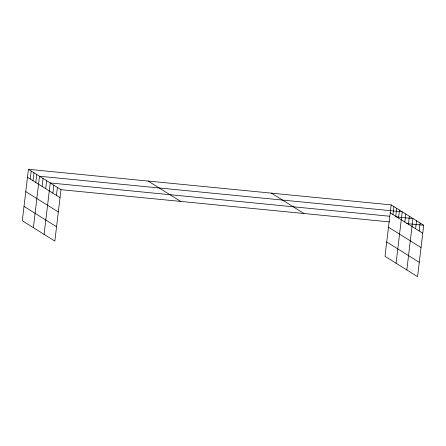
<?xml version="1.0" encoding="UTF-8"?>
<svg xmlns="http://www.w3.org/2000/svg" width="446" height="446" viewBox="0 0 446 446"><rect width="100%" height="100%" fill="white"/><g stroke="black" fill="none" stroke-linecap="round" stroke-linejoin="round"><path stroke-width="0.67" d="M28.433 169.318L22.3 220.748L54.847 241.113L60.979 189.678L28.433 169.318L391.153 204.887L423.7 225.252L417.567 276.682L385.021 256.322L391.153 204.887M30.25 179.013L31.198 171.047M33.015 180.742L33.963 172.78M35.78 182.475L36.734 174.509M33.366 227.672L39.499 176.242L402.22 211.811L396.087 263.24M42.13 186.445L43.078 178.478M45.709 188.686L46.657 180.719M44.104 234.39L50.236 182.96L389.704 216.249M52.868 193.163L53.821 185.201M56.447 195.404L57.4 187.443M392.971 214.582L393.918 206.621M395.736 216.316L396.689 208.349M398.507 218.044L399.454 210.083M404.851 222.013L405.799 214.052M408.43 224.254L409.378 216.293M406.824 269.964L412.963 218.534L395.858 216.856M415.588 228.737L416.542 220.77M419.173 230.978L420.121 223.011M60.979 189.678L389.503 221.896M406.601 223.574L423.7 225.252M390.205 212.853L422.752 233.213M388.494 227.198L421.041 247.558M386.732 241.977L419.279 262.337M271.458 193.151L303.999 213.511M148.133 181.054L180.675 201.419M27.485 177.279L60.032 197.645M25.773 191.624L58.32 211.989M24.012 206.403L56.558 226.769"/></g></svg>
